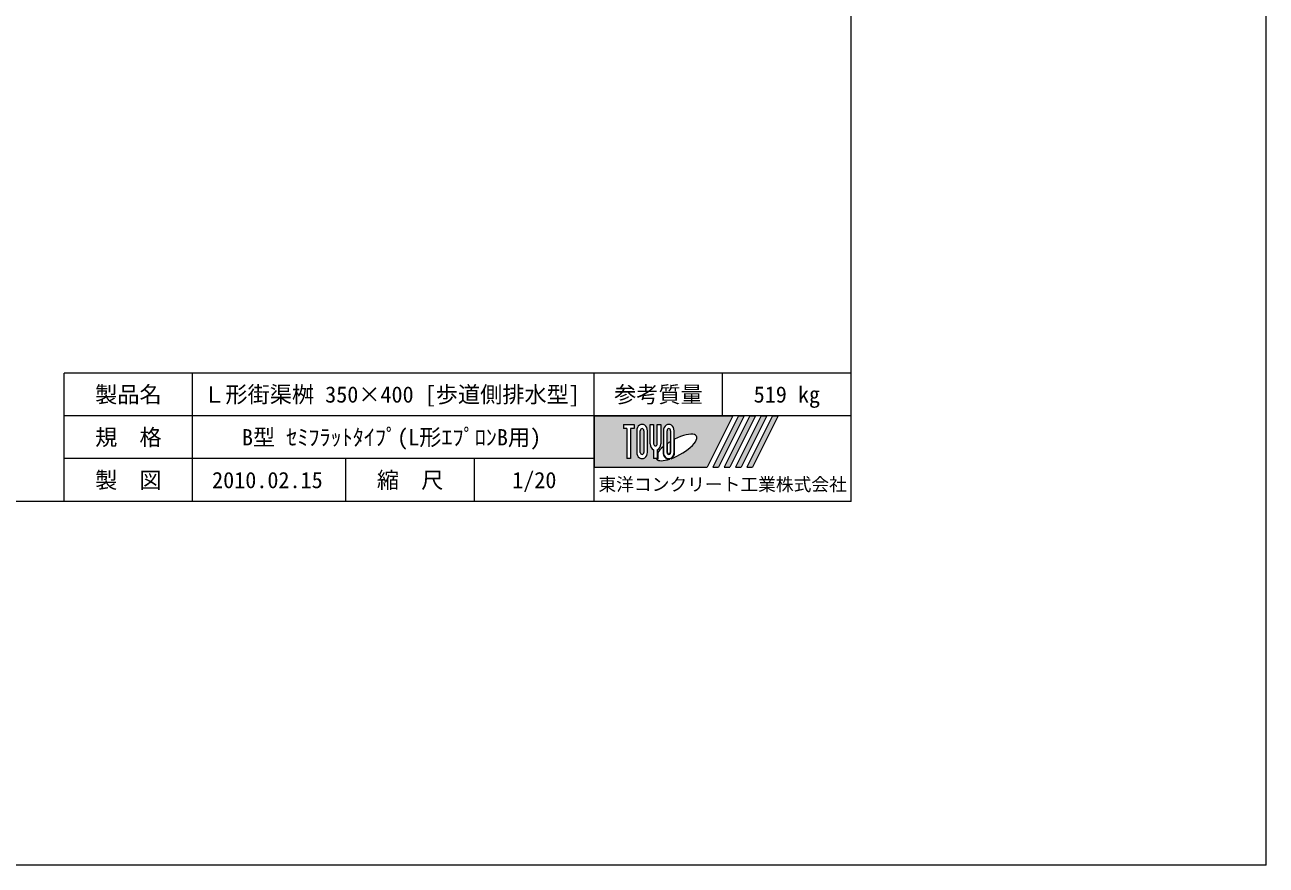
# Model space of a CAD drawing. Units: millimetres at full size; details may follow other scales. Extents: x 4207 to 15359, y -7728 to 211.
# Drawn here: x 12459 to 15359, y -7728 to -5765 of the extents above; entities that cross this region are included whole.
import ezdxf
from ezdxf.enums import TextEntityAlignment as Align

# ---------------------------------------------------------------- set-up
doc = ezdxf.new("R2010")
doc.units = ezdxf.units.MM
doc.header["$LTSCALE"] = 15
doc.layers.add('枠', color=5, linetype='Continuous', lineweight=5)
doc.styles.add('ＭＳ ゴシック', font='')
doc.styles.get('ＭＳ ゴシック').set_extended_font_data('MS Gothic')

msp = doc.modelspace()

# ---------------------------------------------------------------- hatches: boundary and pattern name
at = {"layer": '枠'}
h = msp.add_hatch(color=7, dxfattribs=at)
h.paths.add_polyline_path([(13789.37, -6678.4), (13789.37, -6798.4), (14053.37, -6798.4), (14113.37, -6678.4)])
edge = h.paths.add_edge_path(flags=16)
edge.add_ellipse((13981.04, -6752.27), major_axis=(47.01585, 26.31662), ratio=0.34714733951099963, start_angle=-144.31121569395435, end_angle=72.18990356030616, ccw=False)
edge.add_ellipse((13963.63, -6763.63), major_axis=(-0, 16), ratio=0.8463541875, start_angle=-160.70345584572, end_angle=-90.00000000005076)
edge.add_line((13977.18, -6763.63), (13977.18, -6733.13))
edge = h.paths.add_edge_path(flags=16)
edge.add_ellipse((13963.63, -6713.17), major_axis=(-0, 14.76923), ratio=0.8463541534423831, start_angle=-90.00000000000472, end_angle=89.99999999999545, ccw=False)
edge.add_line((13976.13, -6713.17), (13976.13, -6763.63))
edge.add_ellipse((13963.63, -6763.63), major_axis=(0, 14.76923), ratio=0.8463541534423831, start_angle=90.0000000000266, end_angle=-89.99999999997277, ccw=False)
edge.add_line((13951.13, -6763.63), (13951.13, -6713.17))
edge = h.paths.add_edge_path(flags=16)
edge.add_line((13967.8, -6713.17), (13967.8, -6763.63))
edge.add_ellipse((13963.63, -6763.63), major_axis=(-0, 4.92308), ratio=0.8463542211507153, start_angle=89.99999999997021, end_angle=-90.00000000002962, ccw=False)
edge.add_line((13959.47, -6763.63), (13959.47, -6713.17))
edge.add_ellipse((13963.63, -6713.17), major_axis=(-0, 4.92308), ratio=0.8463542211507153, start_angle=-90.00000000005912, end_angle=89.99999999994031, ccw=False)
edge = h.paths.add_edge_path(flags=16)
edge.add_line((13966.76, -6738.96), (13966.76, -6763.63))
edge.add_ellipse((13963.63, -6763.63), major_axis=(0, 3.69231), ratio=0.8463540961371586, start_angle=90.0000000001578, end_angle=-89.99999999984169, ccw=False)
edge.add_line((13960.51, -6763.63), (13960.51, -6743))
edge.add_ellipse((13981.04, -6752.27), major_axis=(47.01585, 26.31662), ratio=0.34714733951099963, start_angle=107.79174152027852, end_angle=126.47131839506872, ccw=False)
edge = h.paths.add_edge_path(flags=16)
edge.add_line((13944.88, -6698.4), (13944.88, -6743.63))
edge.add_ellipse((13932.38, -6743.63), major_axis=(0, 14.76923), ratio=0.8463541534423831, start_angle=-163.34116673754124, end_angle=-89.99999999998113, ccw=False)
edge.add_line((13936.55, -6757.55), (13936.55, -6778.4))
edge.add_line((13936.55, -6778.4), (13928.22, -6778.4))
edge.add_line((13928.22, -6778.4), (13928.22, -6757.55))
edge.add_ellipse((13932.38, -6743.63), major_axis=(-0, 14.76923), ratio=0.8463541534423831, start_angle=89.9999999999813, end_angle=163.34116673754113, ccw=False)
edge.add_line((13919.88, -6743.63), (13919.88, -6698.4))
edge.add_line((13919.88, -6698.4), (13928.22, -6698.4))
edge.add_line((13928.22, -6698.4), (13928.22, -6743.63))
edge.add_ellipse((13932.38, -6743.63), major_axis=(0, 4.92308), ratio=0.8463542211507153, start_angle=90.00000000004619, end_angle=-89.99999999995396)
edge.add_line((13936.55, -6743.63), (13936.55, -6698.4))
edge.add_line((13936.55, -6698.4), (13944.88, -6698.4))
edge = h.paths.add_edge_path(flags=16)
edge.add_line((13950.09, -6750.89), (13950.09, -6763.63))
edge.add_ellipse((13963.63, -6763.63), major_axis=(0, 16), ratio=0.8463541875, start_angle=90.00000000001806, end_angle=-171.54426984634338)
edge.add_ellipse((13981.04, -6752.27), major_axis=(47.01585, 26.31662), ratio=0.34714733951099963, start_angle=-178.6495357090032, end_angle=-148.2924418321519, ccw=False)
edge.add_line((13934.76, -6779.63), (13937.59, -6779.63))
edge.add_line((13937.59, -6779.63), (13937.59, -6764.03))
edge.add_ellipse((13981.04, -6752.27), major_axis=(47.01585, 26.31662), ratio=0.34714733951099963, start_angle=148.21912017273542, end_angle=165.90812154571032, ccw=False)
edge = h.paths.add_edge_path(flags=16)
edge.add_ellipse((13901.13, -6713.17), major_axis=(0, 14.76923), ratio=0.8463541534423831, start_angle=-89.9999999999693, end_angle=90.00000000003081, ccw=False)
edge.add_line((13913.63, -6713.17), (13913.63, -6763.63))
edge.add_ellipse((13901.13, -6763.63), major_axis=(-0, 14.76923), ratio=0.8463541534423831, start_angle=89.99999999998431, end_angle=-90.0000000000154, ccw=False)
edge.add_line((13888.63, -6763.63), (13888.63, -6713.17))
edge = h.paths.add_edge_path(flags=16)
edge.add_line((13905.3, -6713.17), (13905.3, -6763.63))
edge.add_ellipse((13901.13, -6763.63), major_axis=(0, 4.92308), ratio=0.8463542211507153, start_angle=90.0000000000548, end_angle=-89.99999999994566, ccw=False)
edge.add_line((13896.97, -6763.63), (13896.97, -6713.17))
edge.add_ellipse((13901.13, -6713.17), major_axis=(-0, 4.92308), ratio=0.8463542211507153, start_angle=-90.00000000005912, end_angle=89.99999999994031, ccw=False)
h.paths.add_polyline_path([(13882.38, -6698.4), (13882.38, -6708.25), (13874.05, -6708.25), (13874.05, -6778.4), (13865.72, -6778.4), (13865.72, -6708.25), (13857.38, -6708.25), (13857.38, -6698.4)], flags=16)
for points in [[(14066.57, -6798.4), (14079.77, -6798.4), (14139.77, -6678.4), (14126.57, -6678.4)], [(14166.17, -6678.4), (14152.97, -6678.4), (14092.97, -6798.4), (14106.17, -6798.4)], [(14192.57, -6678.4), (14179.37, -6678.4), (14119.37, -6798.4), (14132.57, -6798.4)], [(14218.97, -6678.4), (14205.77, -6678.4), (14145.77, -6798.4), (14158.97, -6798.4)]]:
    msp.add_hatch(color=7, dxfattribs=at).paths.add_polyline_path(points)

# ---------------------------------------------------------------- linework, layer by layer
at = {"layer": '枠', "color": 1, "lineweight": 9}
for q in [(15359.07, 210.81), (4207.39, -7728.4)]:
    msp.add_line((15359.07, -7728.4), q, dxfattribs=at)
at = {"layer": '枠', "lineweight": 20}
for p, q in [((14389.37, -6878.4), (14389.37, -1278.4)), ((14389.37, -6578.4), (12551.21, -6578.4)), ((12551.21, -6878.4), (12551.21, -6578.4)), ((12851.21, -6878.4), (12851.21, -6578.4)), ((13789.37, -6878.4), (13789.37, -6578.4)), ((14089.37, -6678.4), (14089.37, -6578.4)), ((14389.37, -6678.4), (12551.21, -6678.4)), ((13789.37, -6778.4), (12551.21, -6778.4)), ((13209.37, -6878.4), (13209.37, -6778.4)), ((13509.37, -6878.4), (13509.37, -6778.4)), ((14389.37, -6878.4), (10529.37, -6878.4))]:
    msp.add_line(p, q, dxfattribs=at)
at = {"layer": '枠'}
for p, q in [((13789.37, -6678.4), (14113.37, -6678.4)), ((13789.37, -6678.4), (13789.37, -6798.4)), ((13857.38, -6698.4), (13882.38, -6698.4)), ((13857.38, -6698.4), (13857.38, -6708.25)), ((13882.38, -6698.4), (13882.38, -6708.25)), ((13919.88, -6743.63), (13919.88, -6698.4)), ((13919.88, -6698.4), (13928.22, -6698.4)), ((13928.22, -6698.4), (13928.22, -6743.63)), ((13936.55, -6743.63), (13936.55, -6698.4)), ((13936.55, -6698.4), (13944.88, -6698.4)), ((13944.88, -6698.4), (13944.88, -6743.63)), ((14113.37, -6678.4), (14053.37, -6798.4)), ((14126.57, -6678.4), (14066.57, -6798.4)), ((14139.77, -6678.4), (14079.77, -6798.4)), ((14152.97, -6678.4), (14092.97, -6798.4)), ((14166.17, -6678.4), (14106.17, -6798.4)), ((14179.37, -6678.4), (14119.37, -6798.4)), ((14126.57, -6678.4), (14139.77, -6678.4)), ((14192.57, -6678.4), (14132.57, -6798.4)), ((14205.77, -6678.4), (14145.77, -6798.4)), ((14152.97, -6678.4), (14166.17, -6678.4)), ((14218.97, -6678.4), (14158.97, -6798.4)), ((14179.37, -6678.4), (14192.57, -6678.4)), ((14205.77, -6678.4), (14218.97, -6678.4)), ((13865.72, -6708.25), (13857.38, -6708.25)), ((13865.72, -6708.25), (13865.72, -6778.4)), ((13882.38, -6708.25), (13874.05, -6708.25)), ((13874.05, -6708.25), (13874.05, -6778.4)), ((13888.63, -6713.17), (13888.63, -6763.63)), ((13896.97, -6763.63), (13896.97, -6713.17)), ((13905.3, -6713.17), (13905.3, -6763.63)), ((13913.63, -6763.63), (13913.63, -6713.17)), ((13951.13, -6713.17), (13951.13, -6763.63)), ((13959.47, -6763.63), (13959.47, -6713.17)), ((13967.8, -6713.17), (13967.8, -6763.63)), ((13976.13, -6763.63), (13976.13, -6713.17)), ((13950.09, -6750.89), (13950.09, -6763.63)), ((13960.51, -6763.63), (13960.51, -6743)), ((13966.76, -6738.96), (13966.76, -6763.63)), ((13977.18, -6763.63), (13977.18, -6733.13)), ((13874.05, -6778.4), (13865.72, -6778.4)), ((13928.22, -6757.55), (13928.22, -6778.4)), ((13936.55, -6778.4), (13928.22, -6778.4)), ((13934.76, -6779.63), (13937.59, -6779.63)), ((13936.55, -6757.55), (13936.55, -6778.4)), ((13937.59, -6764.03), (13937.59, -6779.63)), ((13789.37, -6798.4), (14053.37, -6798.4)), ((14066.57, -6798.4), (14079.77, -6798.4)), ((14092.97, -6798.4), (14106.17, -6798.4)), ((14119.37, -6798.4), (14132.57, -6798.4)), ((14145.77, -6798.4), (14158.97, -6798.4))]:
    msp.add_line(p, q, dxfattribs=at)
for centre, major_axis, ratio, start_param, end_param in [((13901.13, -6713.17), (0, 14.76923), 0.846354, 4.7123889803851435, 7.853981633974938), ((13963.63, -6713.17), (-0, 14.76923), 0.846354, 4.7123889803846195, 7.853981633974415), ((13901.13, -6713.17), (-0, 4.92308), 0.846354, 4.712388980383817, 7.853981633973602), ((13963.63, -6713.17), (-0, 4.92308), 0.846354, 4.712388980383817, 7.853981633973602), ((13981.04, -6752.27), (47.01585, 26.31662), 0.347147, 4.262185332381571, 7.7429162813385615), ((13932.38, -6743.63), (-0, 14.76923), 0.846354, 1.5707963267946201, 2.8017557441349847), ((13932.38, -6743.63), (0, 4.92308), 0.846354, 1.5707963267955787, 4.71238898038537), ((13932.38, -6743.63), (0, 14.76923), 0.846354, 3.481429563044601, 4.712388980384969), ((13981.04, -6752.27), (47.01585, 26.31662), 0.347147, 2.0815196641224314, 2.5155126073167615), ((13981.04, -6752.27), (47.01585, 26.31662), 0.347147, 1.6817405097969864, 1.821983319661551), ((13901.13, -6763.63), (-0, 14.76923), 0.846354, 1.5707963267946643, 4.712388980384462), ((13901.13, -6763.63), (0, 4.92308), 0.846354, 1.5707963267957068, 4.7123889803854935), ((13981.04, -6752.27), (47.01585, 26.31662), 0.347147, 3.2093975090572187, 4.200445063285463), ((13963.63, -6763.63), (0, 16), 0.846354, 1.5707963267951635, 3.315467866329177), ((13963.63, -6763.63), (0, 14.76923), 0.846354, 1.570796326795289, 4.71238898038509), ((13963.63, -6763.63), (-0, 4.92308), 0.846354, 1.570796326794456, 4.712388980384253), ((13963.63, -6763.63), (0, 3.69231), 0.846354, 1.5707963267972287, 4.712388980387029), ((13963.63, -6763.63), (-0, 16), 0.846354, 3.5338438000142776, 4.71238898038394)]:
    msp.add_ellipse(centre, major_axis=major_axis, ratio=ratio, start_param=start_param, end_param=end_param, dxfattribs=at)

# ---------------------------------------------------------------- texts
at = {"layer": '枠', "color": 7, "style": 'ＭＳ ゴシック'}
for s, height, p in [('製品名', 37.98, (12701.21, -6628.4)), ('Ｌ形街渠桝 350×400 [歩道側排水型]', 37.98, (13315.88, -6628.4)), ('参考質量', 37.98, (13939.37, -6628.4)), ('519 kg', 37.98, (14239.37, -6628.4)), ('規\u3000格', 37.98, (12701.21, -6728.4)), ('B型 ｾﾐﾌﾗｯﾄﾀｲﾌﾟ(L形ｴﾌﾟﾛﾝB用)', 37.98, (13315.88, -6728.4)), ('製\u3000図', 37.98, (12701.21, -6828.4)), ('2010.02.15', 37.98, (13025.88, -6828.4)), ('縮\u3000尺', 37.98, (13359.37, -6828.4)), ('1/20', 37.98, (13649.37, -6828.4)), ('東洋コンクリート工業株式会社', 30.38, (14089.37, -6838.4))]:
    msp.add_text(s, height=height, dxfattribs=at).set_placement(p, align=Align.MIDDLE_CENTER)

doc.saveas('drawing.dxf')
